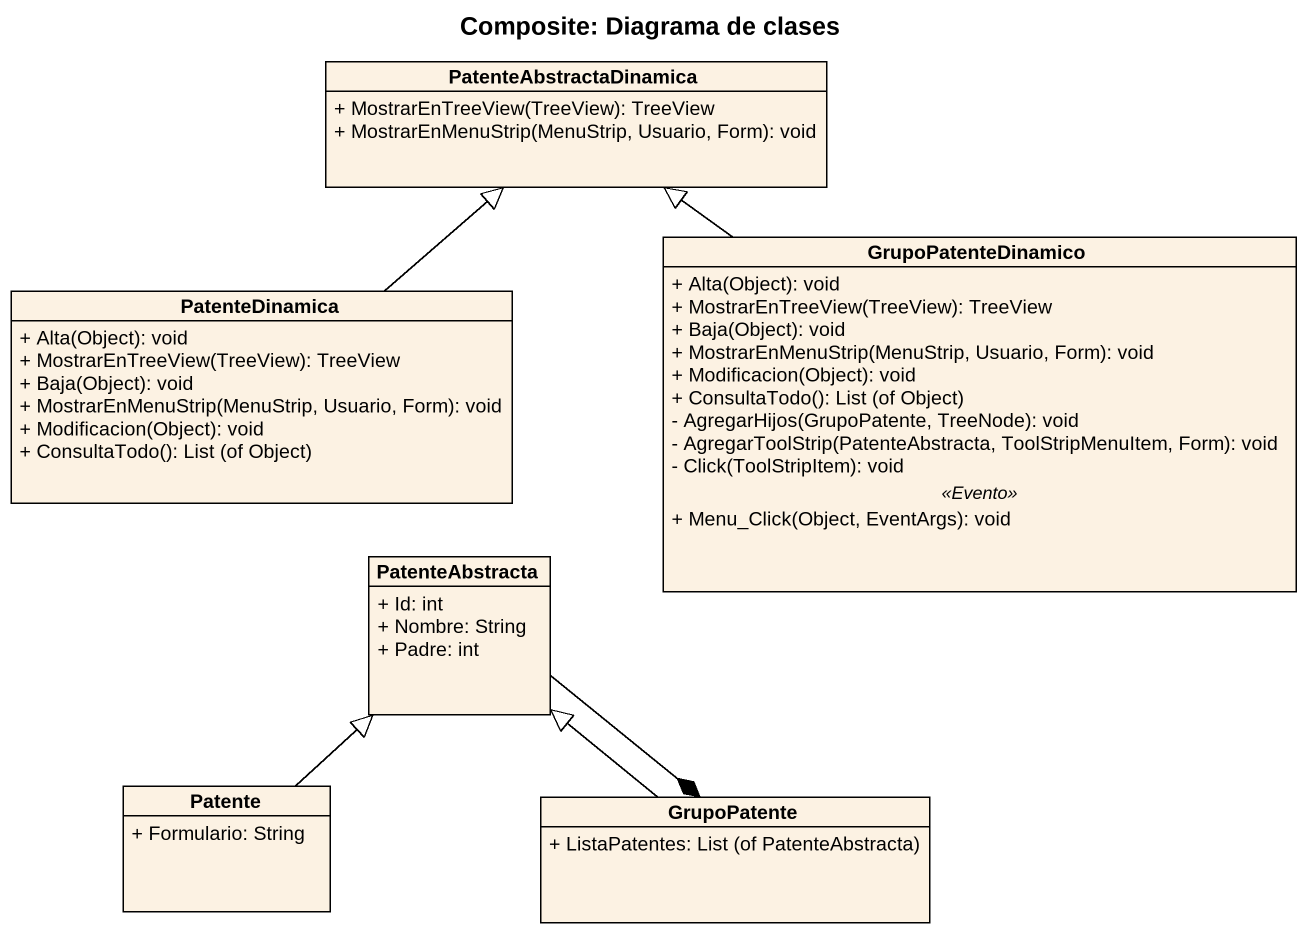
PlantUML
@startuml
title Composite: Diagrama de clases
hide circle
hide empty members
skinparam classAttributeIconSize 0
class PatenteAbstractaDinamica {
  + MostrarEnTreeView(TreeView): TreeView
  + MostrarEnMenuStrip(MenuStrip, Usuario, Form): void
}
class GrupoPatenteDinamico {
  + Alta(Object): void
  + MostrarEnTreeView(TreeView): TreeView
  + Baja(Object): void
  + MostrarEnMenuStrip(MenuStrip, Usuario, Form): void
  + Modificacion(Object): void
  + ConsultaTodo(): List (of Object)
  - AgregarHijos(GrupoPatente, TreeNode): void
  - AgregarToolStrip(PatenteAbstracta, ToolStripMenuItem, Form): void
  - Click(ToolStripItem): void
  .. <<Evento>> ..
  + Menu_Click(Object, EventArgs): void
}
class PatenteDinamica {
  + Alta(Object): void
  + MostrarEnTreeView(TreeView): TreeView
  + Baja(Object): void
  + MostrarEnMenuStrip(MenuStrip, Usuario, Form): void
  + Modificacion(Object): void
  + ConsultaTodo(): List (of Object)
}
class PatenteAbstracta {
  + Id: int
  + Nombre: String
  + Padre: int
}
class Patente {
  + Formulario: String
}
class GrupoPatente {
  {field} + ListaPatentes: List (of PatenteAbstracta)
}
GrupoPatenteDinamico -up-|> PatenteAbstractaDinamica
PatenteDinamica -up-|> PatenteAbstractaDinamica
PatenteAbstracta --* GrupoPatente
Patente -up-|> PatenteAbstracta
GrupoPatente -up-|> PatenteAbstracta
@enduml
